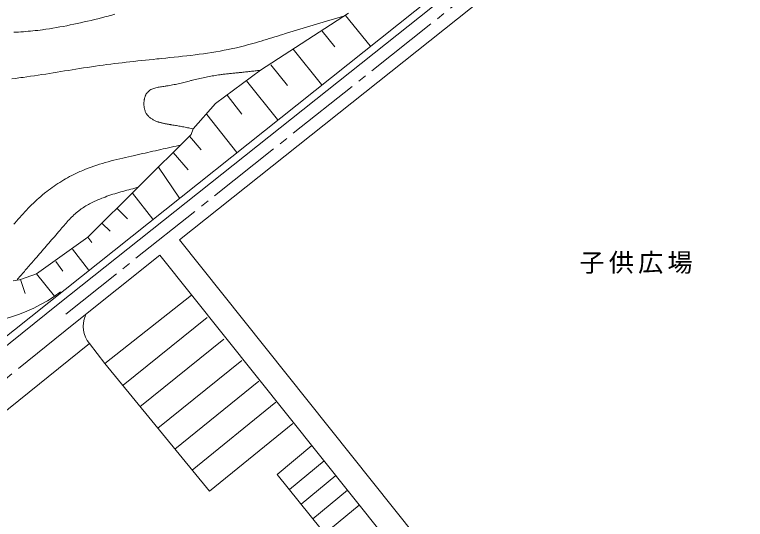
# Model space of a CAD drawing. Units: millimetres, scale not verified. Extents: x -273834 to 283729, y -197114 to 193886.
# Drawn here: x -133026 to -45715, y 57762 to 118054 of the extents above; entities that cross this region are included whole.
import ezdxf

# ---------------------------------------------------------------- set-up
doc = ezdxf.new("R2010")
doc.units = ezdxf.units.MM
doc.header["$LTSCALE"] = 1000
doc.linetypes.add('CHAIN2', pattern=[12, 9, -1, 1, -1])
for name, color, linetype, lineweight in [('2-1_道路', 7, 'Continuous', 5), ('2-4_法', 7, 'Continuous', 5), ('2-5_法-2', 4, 'Continuous', 5)]:
    doc.layers.add(name, color=color, linetype=linetype, lineweight=lineweight)
doc.layers.add('2-7', color=7, linetype='Continuous')
doc.styles.add('ＭＳ ゴシック', font='')
doc.styles.get('ＭＳ ゴシック').set_extended_font_data('MS Gothic')

msp = doc.modelspace()

# ---------------------------------------------------------------- linework, layer by layer
at = {"layer": '2-1_道路', "color": 4, "linetype": 'CHAIN2'}
for p, q in [((-45715, 146810), (-126898, 82294)), ((-160579, 53165), (-125965, 81119))]:
    msp.add_line(p, q, dxfattribs=at)
at = {"layer": '2-1_道路', "color": 3}
for p, q in [((-52000, 139899), (-113324, 91165)), ((-113324, 91165), (-61072, 25668)), ((-115658, 89311), (-125965, 81119)), ((-62704, 22981), (-115658, 89311)), ((-143348, 63224), (-124080, 78785))]:
    msp.add_line(p, q, dxfattribs=at)
at = {"layer": '2-1_道路'}
for p, q in [((-120040, 73802), (-110025, 81895)), ((-118057, 71194), (-108041, 79287)), ((-115907, 68646), (-105891, 76739)), ((-113880, 66166), (-103864, 74258)), ((-111832, 63660), (-101816, 71752)), ((-96054, 64772), (-100195, 61313)), ((-94656, 63007), (-98785, 59563)), ((-93258, 61242), (-97376, 57813)), ((-91860, 59477), (-95966, 56062))]:
    msp.add_line(p, q, dxfattribs=at)
at = {"layer": '2-1_道路', "color": 3}
for points in [[(-53867, 142248), (-127832, 83468), (-167617, 51457)], [(-111893, 84530), (-122250, 76388), (-124080, 78785)]]:
    msp.add_lwpolyline(points, dxfattribs=at)
at = {"layer": '2-1_道路'}
for points in [[(-122241, 76395), (-109753, 61116), (-99777, 69210)], [(-97504, 66571), (-101644, 63113), (-59907, 11298)]]:
    msp.add_lwpolyline(points, dxfattribs=at)
at = {"layer": '2-1_道路', "color": 3}
msp.add_arc((-121633, 80835), 3193, 156.44933, 219.94951, dxfattribs=at)
at = {"layer": '2-4_法'}
msp.add_line((-199032, 27857), (-54800, 142702), dxfattribs=at)
msp.add_lwpolyline([(-93129, 118215), (-103633, 111409), (-109020, 107430), (-111705, 104414), (-111928, 103736), (-124262, 91483), (-130414, 87101), (-132312, 86410), (-132456, 86389), (-132705, 86351), (-132954, 86313), (-133202, 86274)], dxfattribs=at)
msp.add_arc((-139220, 100763), 19683, 221.57904, 306.41556, dxfattribs=at)
at = {"layer": '2-5_法-2'}
for p, q in [((-90553, 114342), (-93508, 117956)), ((-94769, 114215), (-96291, 116061)), ((-96370, 109700), (-99745, 113928)), ((-100430, 109580), (-102397, 112050)), ((-101623, 105507), (-105309, 110136)), ((-105872, 106151), (-107633, 108437)), ((-106482, 101602), (-110071, 106117)), ((-110729, 101896), (-112117, 103548)), ((-112288, 99495), (-114079, 101585)), ((-113315, 96120), (-115848, 99816)), ((-116494, 93627), (-118942, 96722)), ((-119553, 93658), (-120780, 94885)), ((-121613, 92183), (-122547, 93117)), ((-123808, 90847), (-124262, 91483)), ((-124218, 87570), (-126126, 90054)), ((-127281, 87418), (-128105, 88557)), ((-128255, 84418), (-130414, 87101)), ((-131784, 84751), (-132312, 86410))]:
    msp.add_line(p, q, dxfattribs=at)
for points in [[(-124724, 117174), (-124312, 117270), (-123899, 117368), (-123487, 117468), (-123075, 117570), (-122663, 117674), (-122252, 117779), (-121841, 117886), (-121602, 117948), (-121395, 118003), (-121037, 118098)], [(-103904, 114796), (-103578, 114892), (-103252, 114989), (-102927, 115087), (-102602, 115187), (-102277, 115287), (-101952, 115387), (-101627, 115488), (-101302, 115590), (-100977, 115691), (-100789, 115749), (-100557, 115822), (-100156, 115946), (-99755, 116069), (-99355, 116192), (-98954, 116315), (-98553, 116437), (-98152, 116559), (-97751, 116681), (-97350, 116802), (-96949, 116923), (-96548, 117044), (-96147, 117165), (-95746, 117285), (-95345, 117406), (-94944, 117526), (-94543, 117646), (-94142, 117766), (-93741, 117886), (-93508, 117956)], [(-133134, 115953), (-132846, 115964), (-132558, 115977), (-132271, 115993), (-131984, 116012), (-131697, 116034), (-131411, 116058), (-131124, 116084), (-130839, 116113), (-130553, 116144), (-130268, 116177), (-129983, 116213), (-129698, 116250), (-129533, 116273), (-129290, 116307), (-128873, 116369), (-128456, 116435), (-128039, 116505), (-127623, 116578), (-127208, 116654), (-126793, 116734), (-126378, 116816), (-125964, 116902), (-125551, 116990), (-125137, 117081), (-124724, 117174)], [(-120619, 112256), (-120160, 112311), (-119701, 112364), (-119242, 112416), (-118783, 112467), (-118324, 112517), (-117865, 112566), (-117405, 112614), (-116945, 112662), (-116485, 112710), (-116025, 112757), (-115758, 112784), (-115467, 112813), (-114966, 112864), (-114465, 112915), (-113964, 112967), (-113463, 113020), (-112962, 113074), (-112462, 113130), (-111962, 113189), (-111462, 113251), (-110963, 113315), (-110465, 113383), (-109967, 113455), (-109471, 113531), (-108975, 113612), (-108480, 113698), (-107987, 113790), (-107495, 113888), (-107004, 113992), (-106720, 114055), (-106528, 114099), (-106198, 114177), (-105869, 114259), (-105540, 114343), (-105212, 114429), (-104885, 114518), (-104557, 114609), (-104231, 114701), (-103904, 114796)], [(-133353, 110396), (-132937, 110443), (-132521, 110494), (-132280, 110524), (-132018, 110559), (-131567, 110620), (-131116, 110683), (-130665, 110749), (-130214, 110817), (-129763, 110886), (-129312, 110957), (-128862, 111030), (-128411, 111103), (-127960, 111177), (-127509, 111251), (-127058, 111325), (-126607, 111399), (-126156, 111472), (-125705, 111545), (-125254, 111617), (-124803, 111687), (-124351, 111756), (-124089, 111795), (-123824, 111834), (-123367, 111900), (-122909, 111963), (-122451, 112025), (-121994, 112085), (-121535, 112144), (-121077, 112201), (-120619, 112256)], [(-113215, 102458), (-113395, 102418), (-113706, 102350), (-114017, 102282), (-114328, 102214), (-114639, 102145), (-114949, 102077), (-115260, 102008), (-115571, 101940), (-115882, 101871), (-116193, 101802), (-116505, 101733), (-116816, 101664), (-117127, 101595), (-117438, 101525), (-117749, 101456), (-118061, 101386), (-118372, 101316), (-118684, 101245), (-118864, 101204), (-119067, 101158), (-119416, 101079), (-119764, 100998), (-120113, 100916), (-120461, 100833), (-120808, 100748), (-121155, 100660), (-121501, 100570), (-121846, 100477), (-122190, 100381), (-122533, 100281), (-122875, 100177), (-123215, 100068), (-123553, 99955), (-123890, 99837), (-124224, 99714), (-124557, 99585), (-124887, 99450), (-125078, 99369), (-125223, 99305)], [(-125223, 99305), (-125471, 99193), (-125718, 99077), (-125963, 98957), (-126207, 98833), (-126449, 98706), (-126689, 98576), (-126927, 98442), (-127164, 98304), (-127398, 98163), (-127630, 98019), (-127860, 97872), (-128088, 97722), (-128313, 97568), (-128536, 97411), (-128757, 97252), (-128975, 97089), (-129190, 96924), (-129314, 96827), (-129448, 96720), (-129677, 96532), (-129902, 96342), (-130125, 96148), (-130344, 95951), (-130562, 95751), (-130776, 95549), (-130989, 95343), (-131199, 95135), (-131407, 94924), (-131613, 94710), (-131817, 94494), (-132020, 94276), (-132221, 94055), (-132421, 93831), (-132619, 93606), (-132817, 93378), (-133013, 93148), (-133127, 93014)], [(-122224, 96266), (-121990, 96351), (-121756, 96433), (-121521, 96512), (-121285, 96589), (-121048, 96663), (-120811, 96736), (-120574, 96807), (-120336, 96876), (-120098, 96943), (-119859, 97009), (-119620, 97074), (-119381, 97138), (-119141, 97201), (-118902, 97263), (-118662, 97325), (-118422, 97387), (-118283, 97423)], [(-127624, 92284), (-127500, 92431), (-127375, 92578), (-127249, 92724), (-127124, 92870), (-126997, 93015), (-126870, 93159), (-126741, 93302), (-126611, 93443), (-126480, 93583), (-126348, 93722), (-126214, 93858), (-126077, 93991), (-125939, 94123), (-125799, 94251), (-125656, 94377), (-125510, 94500), (-125362, 94619), (-125275, 94686), (-125198, 94744), (-125063, 94843), (-124926, 94938), (-124786, 95031), (-124645, 95121), (-124502, 95208), (-124357, 95293), (-124211, 95376), (-124063, 95456), (-123914, 95535), (-123764, 95611), (-123612, 95685), (-123459, 95757), (-123306, 95827), (-123151, 95895), (-122996, 95962), (-122840, 96027), (-122683, 96090), (-122592, 96126), (-122457, 96178), (-122224, 96266)], [(-132736, 86375), (-132669, 86452), (-132554, 86586), (-132438, 86720), (-132323, 86853), (-132208, 86987), (-132093, 87120), (-131977, 87254), (-131862, 87387), (-131747, 87520), (-131631, 87654), (-131516, 87787), (-131401, 87921), (-131285, 88054), (-131170, 88187), (-131055, 88320), (-130939, 88453), (-130824, 88586), (-130709, 88719), (-130642, 88796), (-130547, 88905), (-130385, 89091), (-130223, 89278), (-130060, 89464), (-129898, 89651), (-129736, 89837), (-129573, 90024), (-129411, 90211), (-129249, 90397), (-129087, 90584), (-128924, 90771), (-128762, 90959), (-128600, 91146), (-128438, 91334), (-128276, 91522), (-128114, 91711), (-127952, 91900), (-127790, 92089), (-127697, 92199), (-127624, 92284)]]:
    msp.add_lwpolyline(points, dxfattribs=at)
at = {"layer": '2-5_法-2', "color": 7}
for points in [[(-114507, 109589), (-114330, 109621), (-114155, 109655), (-113982, 109690), (-113811, 109726), (-113641, 109763), (-113473, 109801), (-113306, 109840), (-113140, 109879), (-112974, 109919), (-112809, 109959), (-112645, 110000), (-112481, 110041), (-112316, 110082), (-112152, 110123), (-111987, 110165), (-111891, 110188), (-111787, 110214), (-111608, 110257), (-111427, 110301), (-111246, 110343), (-111065, 110385), (-110882, 110427), (-110699, 110468), (-110516, 110508), (-110332, 110547), (-110147, 110585), (-109962, 110622), (-109777, 110658), (-109592, 110693), (-109406, 110727), (-109220, 110760), (-109034, 110791), (-108847, 110820), (-108661, 110849), (-108553, 110864), (-108480, 110875), (-108354, 110892), (-108229, 110908), (-108103, 110924)], [(-108103, 110924), (-107977, 110939), (-107852, 110954), (-107726, 110969), (-107600, 110983), (-107475, 110996), (-107349, 111009), (-107223, 111022), (-107098, 111035), (-106972, 111048), (-106846, 111060), (-106721, 111073), (-106595, 111085), (-106470, 111098), (-106344, 111110), (-106271, 111118), (-106187, 111126), (-106041, 111141), (-105896, 111157), (-105751, 111172), (-105606, 111187), (-105460, 111203), (-105315, 111219), (-105170, 111235), (-105025, 111251), (-104879, 111267), (-104734, 111283), (-104589, 111300), (-104443, 111316), (-104298, 111333), (-104153, 111349), (-104008, 111366), (-103862, 111383), (-103717, 111399), (-103633, 111409)], [(-117539, 107836), (-117529, 107898), (-117517, 107960), (-117504, 108021), (-117489, 108082), (-117473, 108142), (-117456, 108201), (-117437, 108259), (-117416, 108316), (-117394, 108372), (-117370, 108427), (-117345, 108481), (-117318, 108533), (-117289, 108584), (-117259, 108633), (-117227, 108680), (-117193, 108726), (-117173, 108752), (-117127, 108804), (-117042, 108889), (-116950, 108965), (-116851, 109033), (-116746, 109094), (-116635, 109149), (-116519, 109198), (-116398, 109242), (-116273, 109280), (-116145, 109315), (-116014, 109345), (-115880, 109373), (-115744, 109398), (-115607, 109420), (-115469, 109441), (-115331, 109461), (-115192, 109481), (-115055, 109501), (-114976, 109512), (-114869, 109528), (-114687, 109558), (-114507, 109589)], [(-115869, 105234), (-115959, 105265), (-116048, 105299), (-116136, 105335), (-116223, 105373), (-116310, 105413), (-116395, 105456), (-116479, 105501), (-116561, 105548), (-116641, 105598), (-116718, 105650), (-116794, 105705), (-116867, 105762), (-116937, 105822), (-117004, 105885), (-117067, 105950), (-117127, 106018), (-117184, 106089), (-117215, 106132), (-117244, 106174), (-117291, 106250), (-117335, 106328), (-117374, 106408), (-117410, 106491), (-117442, 106575), (-117471, 106662), (-117496, 106749), (-117517, 106839), (-117535, 106930), (-117550, 107022), (-117561, 107114), (-117569, 107208), (-117573, 107302), (-117575, 107397), (-117573, 107492), (-117568, 107587), (-117559, 107682), (-117553, 107737), (-117548, 107774), (-117539, 107836)], [(-111705, 104414), (-111789, 104430), (-111934, 104459), (-112080, 104488), (-112225, 104517), (-112370, 104546), (-112516, 104574), (-112661, 104603), (-112806, 104631), (-112951, 104659), (-113097, 104686), (-113242, 104713), (-113387, 104740), (-113532, 104767), (-113677, 104793), (-113822, 104819), (-113968, 104844), (-114113, 104869), (-114258, 104893), (-114342, 104906), (-114389, 104914), (-114470, 104927), (-114552, 104940), (-114633, 104953), (-114715, 104966), (-114796, 104980), (-114878, 104994), (-114959, 105008), (-115040, 105023), (-115121, 105039), (-115203, 105055), (-115284, 105073), (-115365, 105091), (-115446, 105110), (-115527, 105131), (-115608, 105153), (-115689, 105176), (-115770, 105201), (-115817, 105216), (-115869, 105234)]]:
    msp.add_lwpolyline(points, dxfattribs=at)

# ---------------------------------------------------------------- texts
at = {"layer": '2-7', "insert": (-65549, 87087), "char_height": 2199, "attachment_point": 7, "style": 'ＭＳ ゴシック'}
msp.add_mtext('\\T1.17;子供広場', dxfattribs=at)

doc.saveas('drawing.dxf')
